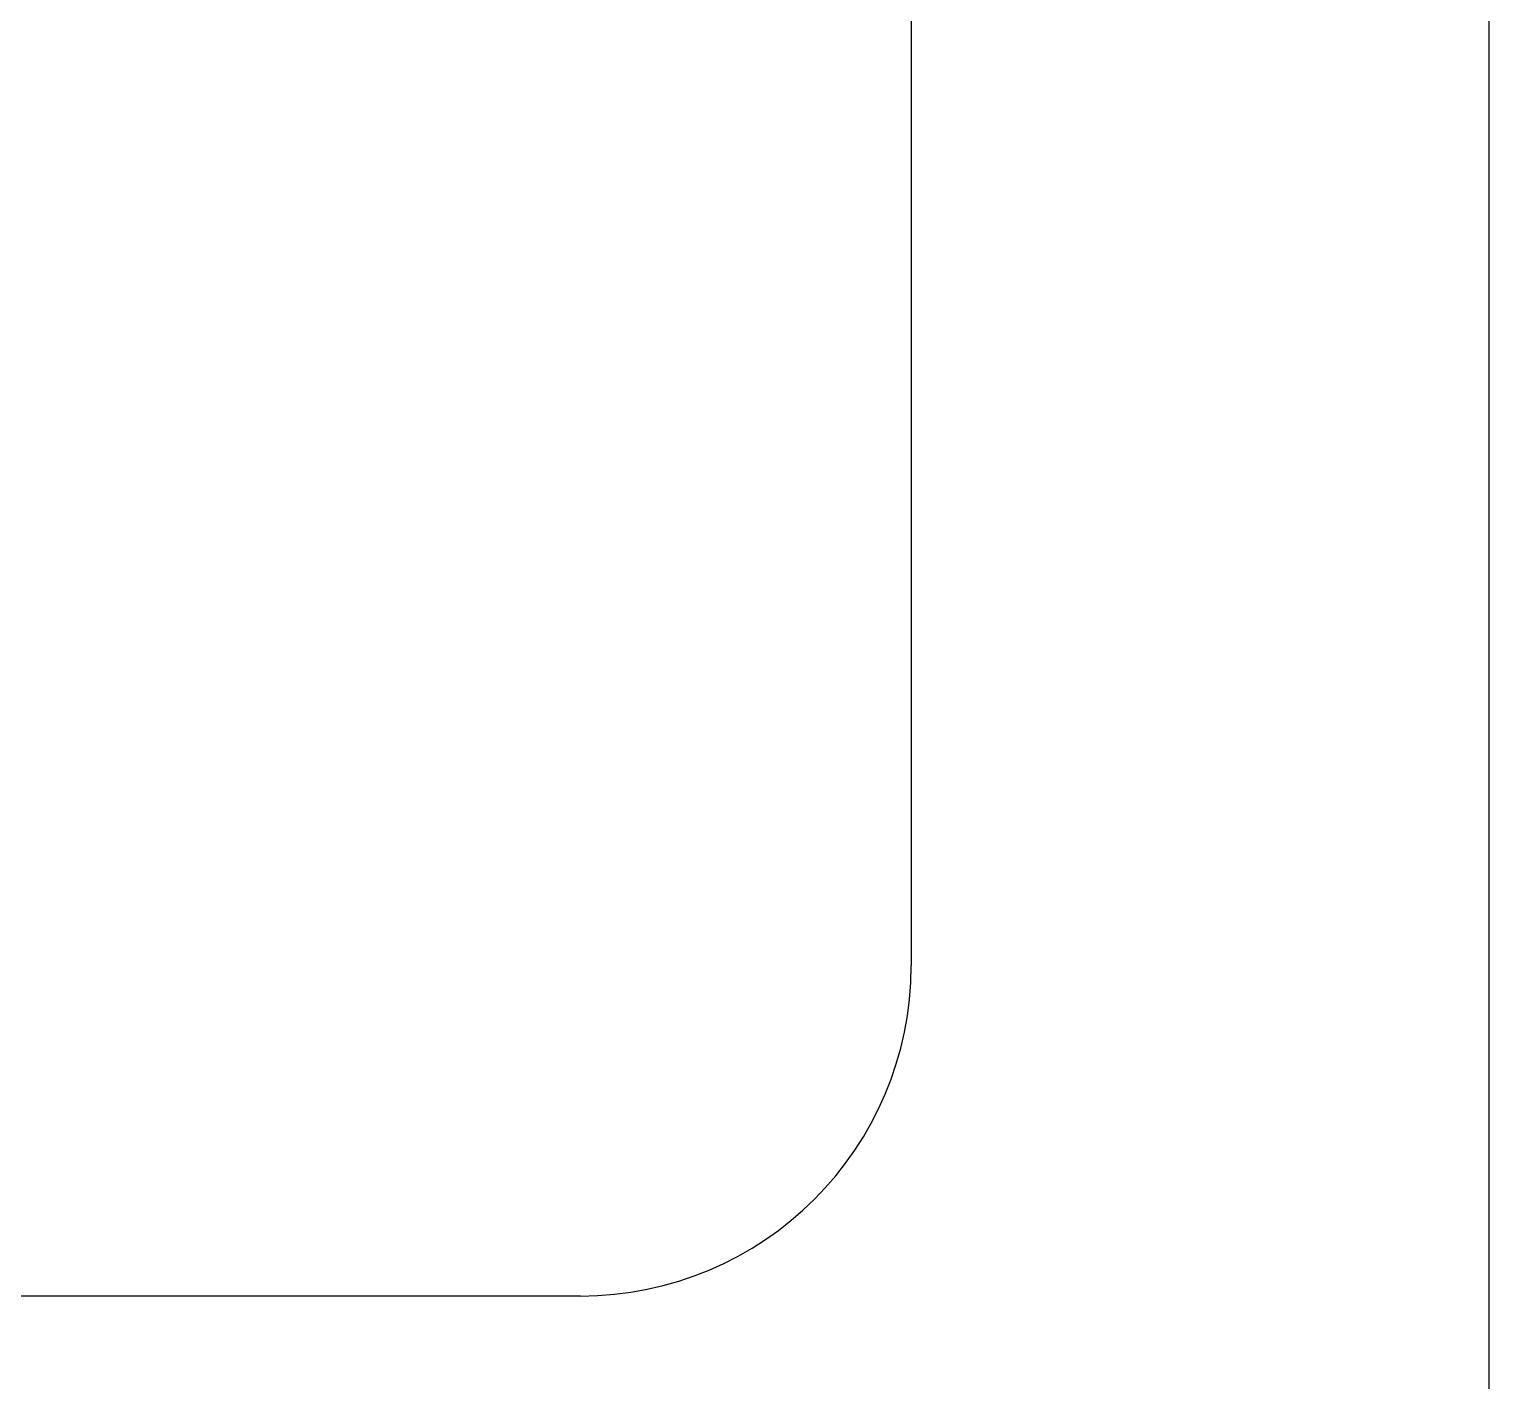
# Model space of a CAD drawing. Header units: millimetres. Extents: x -11 to 340, y -118 to 18.
# Drawn here: x 330.43 to 339.59, y -7.58 to 0.91 of the extents above; entities that cross this region are included whole.
import ezdxf

# ---------------------------------------------------------------- set-up
doc = ezdxf.new("R2010")
doc.units = ezdxf.units.MM
doc.header["$MEASUREMENT"] = 0
doc.layers.add('BLACK', color=7, linetype='CONTINUOUS')

msp = doc.modelspace()

# ---------------------------------------------------------------- linework, layer by layer
at = {"layer": 'BLACK', "linetype": 'Continuous'}
for p, q in [((339.58862, 10.28), (339.58862, -41.535)), ((335.962501, 4.975), (335.962501, -4.975)), ((333.887501, -7.05), (323.3375, -7.05)), ((333.887501, -7.050001), (333.887501, -7.05))]:
    msp.add_line(p, q, dxfattribs=at)
at = {"layer": 'BLACK'}
msp.add_arc((333.8875, -4.975), 2.075001, 270.0000276, 0, dxfattribs=at)

doc.saveas('drawing.dxf')
